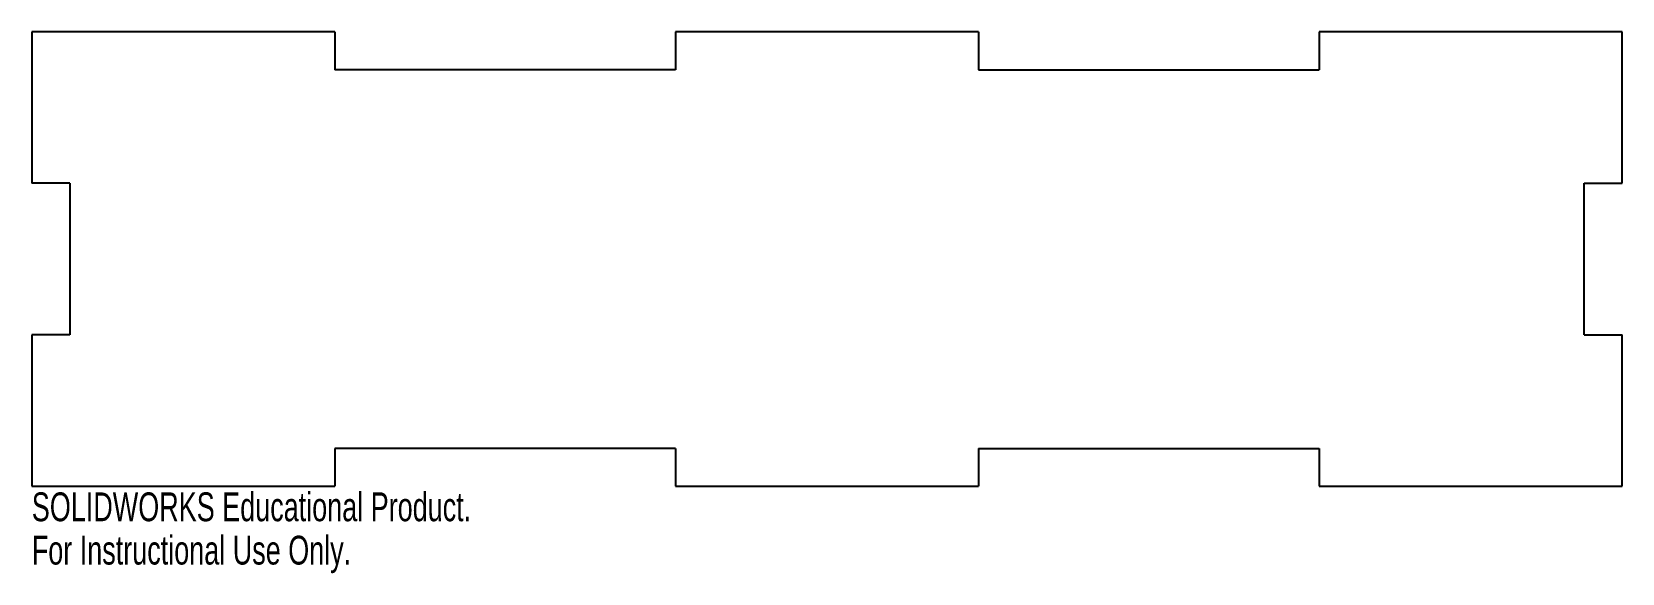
# Model space of a CAD drawing. Header units: inches. Extents: x -5.2 to 5.2, y -2.1 to 1.5.
import ezdxf

# ---------------------------------------------------------------- set-up
doc = ezdxf.new("R2010")
doc.units = ezdxf.units.IN
doc.header["$MEASUREMENT"] = 0
doc.styles.add('SLDTEXTSTYLE0', font='TXT', dxfattribs={"width": 0.7})

msp = doc.modelspace()

# ---------------------------------------------------------------- linework, layer by layer
at = {"color": 7, "linetype": 'Continuous', "lineweight": 25}
for p, q in [((-5.25, 1.5), (-5.25, 0.5)), ((-3.25, 1.5), (-5.25, 1.5)), ((-3.25, 1.5), (-3.25, 1.25)), ((1, 1.5), (-1, 1.5)), ((-1, 1.5), (-1, 1.25)), ((1, 1.5), (1, 1.25)), ((5.25, 1.5), (3.25, 1.5)), ((3.25, 1.5), (3.25, 1.25)), ((5.25, 0.5), (5.25, 1.5)), ((-1, 1.25), (-3.25, 1.25)), ((1, 1.25), (3.25, 1.25)), ((-5, 0.5), (-5.25, 0.5)), ((-5, 0.5), (-5, -0.5)), ((5, 0.5), (5.25, 0.5)), ((5, -0.5), (5, 0.5)), ((-5, -0.5), (-5.25, -0.5)), ((-5.25, -0.5), (-5.25, -1.5)), ((5, -0.5), (5.25, -0.5)), ((5.25, -1.5), (5.25, -0.5)), ((-1, -1.25), (-3.25, -1.25)), ((-3.25, -1.25), (-3.25, -1.5)), ((-1, -1.25), (-1, -1.5)), ((1, -1.25), (3.25, -1.25)), ((1, -1.25), (1, -1.5)), ((3.25, -1.25), (3.25, -1.5)), ((-5.25, -1.5), (-3.25, -1.5)), ((-1, -1.5), (1, -1.5)), ((3.25, -1.5), (5.25, -1.5))]:
    msp.add_line(p, q, dxfattribs=at)

# ---------------------------------------------------------------- texts
at = {"color": 7, "linetype": 'Continuous', "char_height": 0.1903, "attachment_point": 1, "style": 'SLDTEXTSTYLE0'}
for s, insert in [('SOLIDWORKS Educational Product.', (-5.25, -1.54)), ('For Instructional Use Only.', (-5.25, -1.826))]:
    msp.add_mtext(s, dxfattribs=dict(at, insert=insert))

doc.saveas('drawing.dxf')
